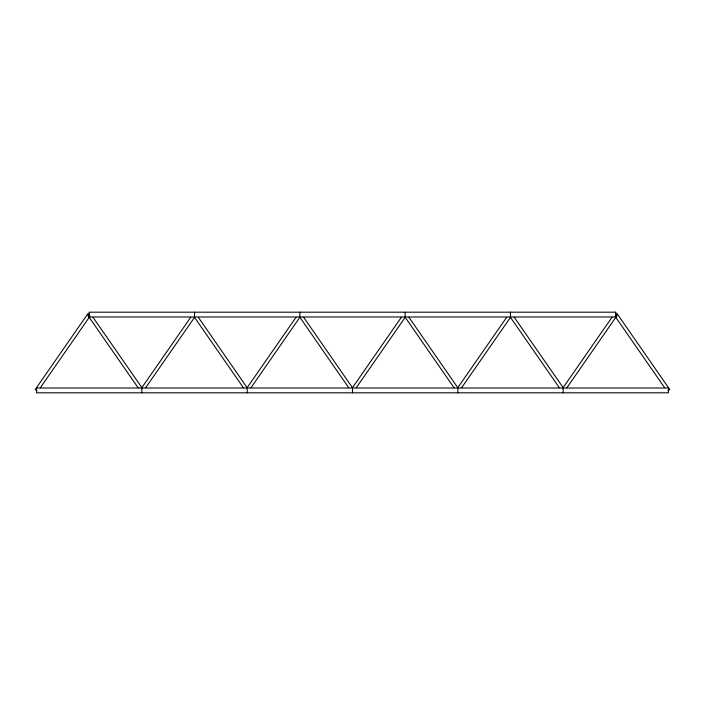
<?xml version="1.0" encoding="UTF-8"?>
<svg xmlns="http://www.w3.org/2000/svg" width="705" height="705" viewBox="0 0 705 705"><rect width="100%" height="100%" fill="white"/><g stroke="black" fill="none" stroke-linecap="round" stroke-linejoin="round"><path stroke-width="1.06" d="M40.352 387.706L89.879 316.386M141.82 387.706L190.72 317.294M145.671 387.706L194.571 317.294M296.038 317.294L247.138 387.706L198.325 317.294M250.989 387.706L299.889 317.294L348.693 387.706M401.348 317.294L352.456 387.706L303.652 317.294M356.307 387.706L405.199 317.294L454.011 387.706M506.675 317.294L457.774 387.706L408.962 317.294M461.625 387.706L510.517 317.294M563.092 387.706L611.993 317.294M566.935 387.706L617.095 315.488L615.359 314.289M89.641 314.289L87.905 315.488L138.065 387.706M615.359 314.888L617.095 313.681L669.75 389.512L668.023 390.711M89.641 314.888L87.905 313.681L35.25 389.512L36.977 390.711M615.121 316.386L664.648 387.706M514.28 317.294L563.18 387.706M510.429 317.294L559.329 387.706M194.483 317.294L243.375 387.706M93.007 317.294L141.908 387.706M563.136 388.014L563.136 392.817M510.473 312.183L510.473 316.986M457.818 388.014L457.818 392.817M405.155 312.183L405.155 316.986M352.5 388.014L352.5 392.817M299.845 312.183L299.845 316.986M247.182 388.014L247.182 392.817M194.527 312.183L194.527 316.986M141.864 388.014L141.864 392.817M615.8 312.183L89.2 312.183L89.2 316.986L615.8 316.986L615.8 312.183M668.455 388.014L36.545 388.014L36.545 392.817L668.455 392.817L668.455 388.014"/></g></svg>
